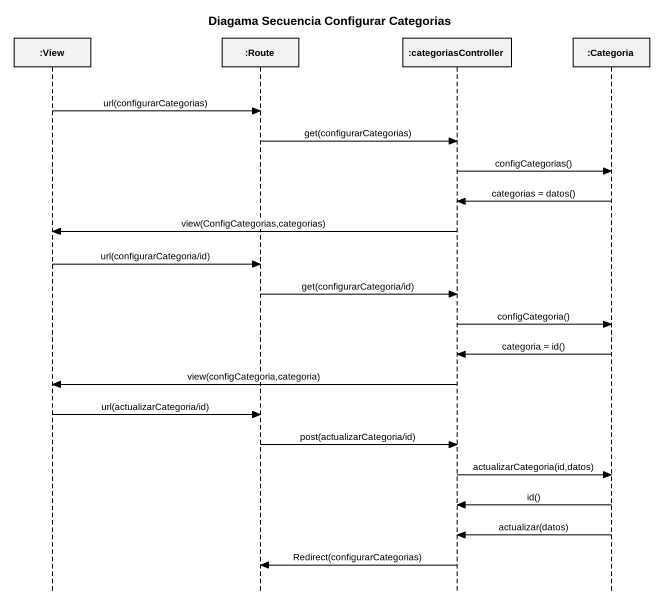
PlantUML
@startuml
title Diagama Secuencia Configurar Categorias
hide footbox
participant ":View" as View
participant ":Route" as Route
participant ":categoriasController" as categoriasController
participant ":Categoria" as Categoria

View -> Route : url(configurarCategorias)
Route -> categoriasController : get(configurarCategorias)
categoriasController -> Categoria : configCategorias()
Categoria -> categoriasController : categorias = datos()
categoriasController -> View : view(ConfigCategorias,categorias)
View -> Route : url(configurarCategoria/id)
Route -> categoriasController : get(configurarCategoria/id)
categoriasController -> Categoria : configCategoria()
Categoria -> categoriasController : categoria = id()
categoriasController -> View : view(configCategoria,categoria)
View -> Route : url(actualizarCategoria/id)
Route -> categoriasController : post(actualizarCategoria/id)
categoriasController -> Categoria : actualizarCategoria(id,datos)
Categoria -> categoriasController : id()
Categoria -> categoriasController : actualizar(datos)
categoriasController -> Route : Redirect(configurarCategorias)
@enduml
